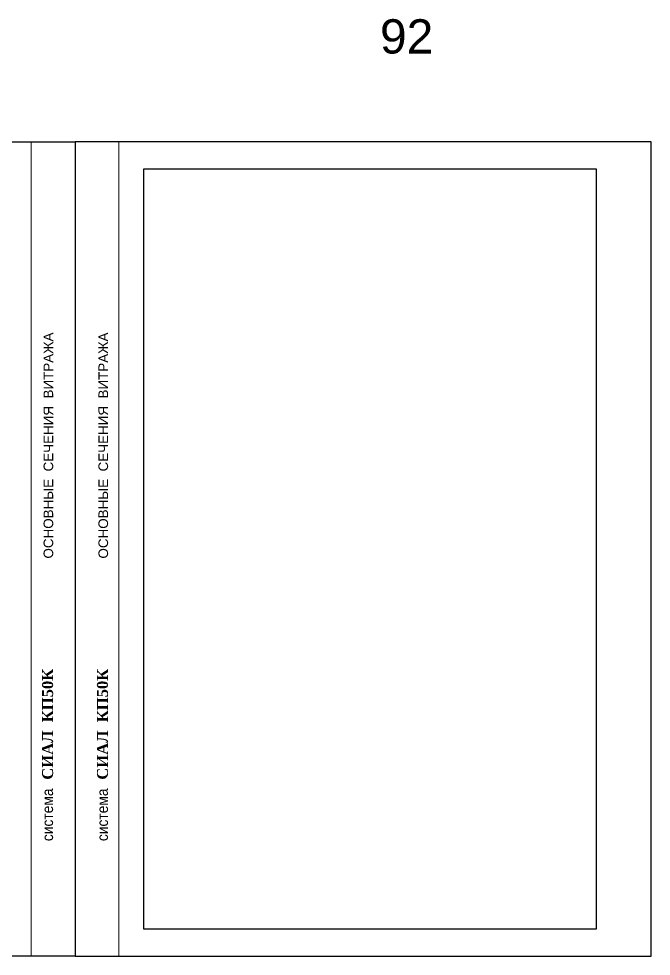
# Model space of a CAD drawing. Extents: x -37 to 8820, y -336 to 478.
# Drawn here: x 8589.5 to 8820, y 0 to 341.8 of the extents above; entities that cross this region are included whole.
import ezdxf
from ezdxf.enums import TextEntityAlignment as Align

# ---------------------------------------------------------------- set-up
doc = ezdxf.new("R2010")
doc.units = 0
doc.header["$LTSCALE"] = 5
doc.layers.add('Dimentions', color=5, linetype='CONTINUOUS', lineweight=15)
doc.layers.add('Текстовый', color=7, linetype='CONTINUOUS', lineweight=9)
doc.layers.add('Скрытые', color=14, linetype='CONTINUOUS', plot=False)
doc.styles.add('Каталожный', font='arial.ttf', dxfattribs={"height": 2.5})
doc.styles.add('Фирм', font='arial.ttf', dxfattribs={"height": 3.5})
doc.styles.add('Фирм5', font='timesbd.ttf', dxfattribs={"height": 4})

msp = doc.modelspace()

# ---------------------------------------------------------------- linework, layer by layer
at = {"layer": 'Dimentions', "linetype": 'Continuous'}
for p, q in [((8594, 297), (8594, 0)), ((8626, 297), (8626, 0))]:
    msp.add_line(p, q, dxfattribs=at)
at = {"layer": 'Скрытые', "linetype": 'Continuous'}
for points in [[(8400, 297), (8610, 297), (8610, 0), (8400, 0)], [(8820, 297), (8610, 297), (8610, 0), (8820, 0)], [(8800, 10), (8800, 287), (8635, 287), (8635, 10)]]:
    msp.add_lwpolyline(points, close=True, dxfattribs=at)

# ---------------------------------------------------------------- texts
at = {"layer": 'Скрытые', "linetype": 'Continuous', "insert": (8711.9322, 341.6631), "char_height": 17.5, "width": 37.860373, "attachment_point": 1, "style": 'Каталожный'}
msp.add_mtext('\\pxqc;{\\H0.71429x;92}', dxfattribs=at)
at = {"layer": 'Текстовый', "style": 'Фирм'}
for p in [(8602.0431, 186.2205), (8622.0431, 186.2205)]:
    msp.add_text('ОСНОВНЫЕ  СЕЧЕНИЯ  ВИТРАЖА', height=3.5, rotation=90, dxfattribs=at).set_placement(p, align=Align.CENTER)
at = {"layer": 'Текстовый', "style": 'Фирм5'}
for p in [(8602, 64.3724), (8622, 64.3724)]:
    msp.add_text('СИАЛ  КП50К', height=4, rotation=90, dxfattribs=at).set_placement(p)
at = {"layer": 'Текстовый', "style": 'Фирм', "width": 0.9}
for p in [(8602, 51.5762), (8622, 51.5762)]:
    msp.add_text(' система ', height=4, rotation=90, dxfattribs=at).set_placement(p, align=Align.CENTER)

doc.saveas('drawing.dxf')
